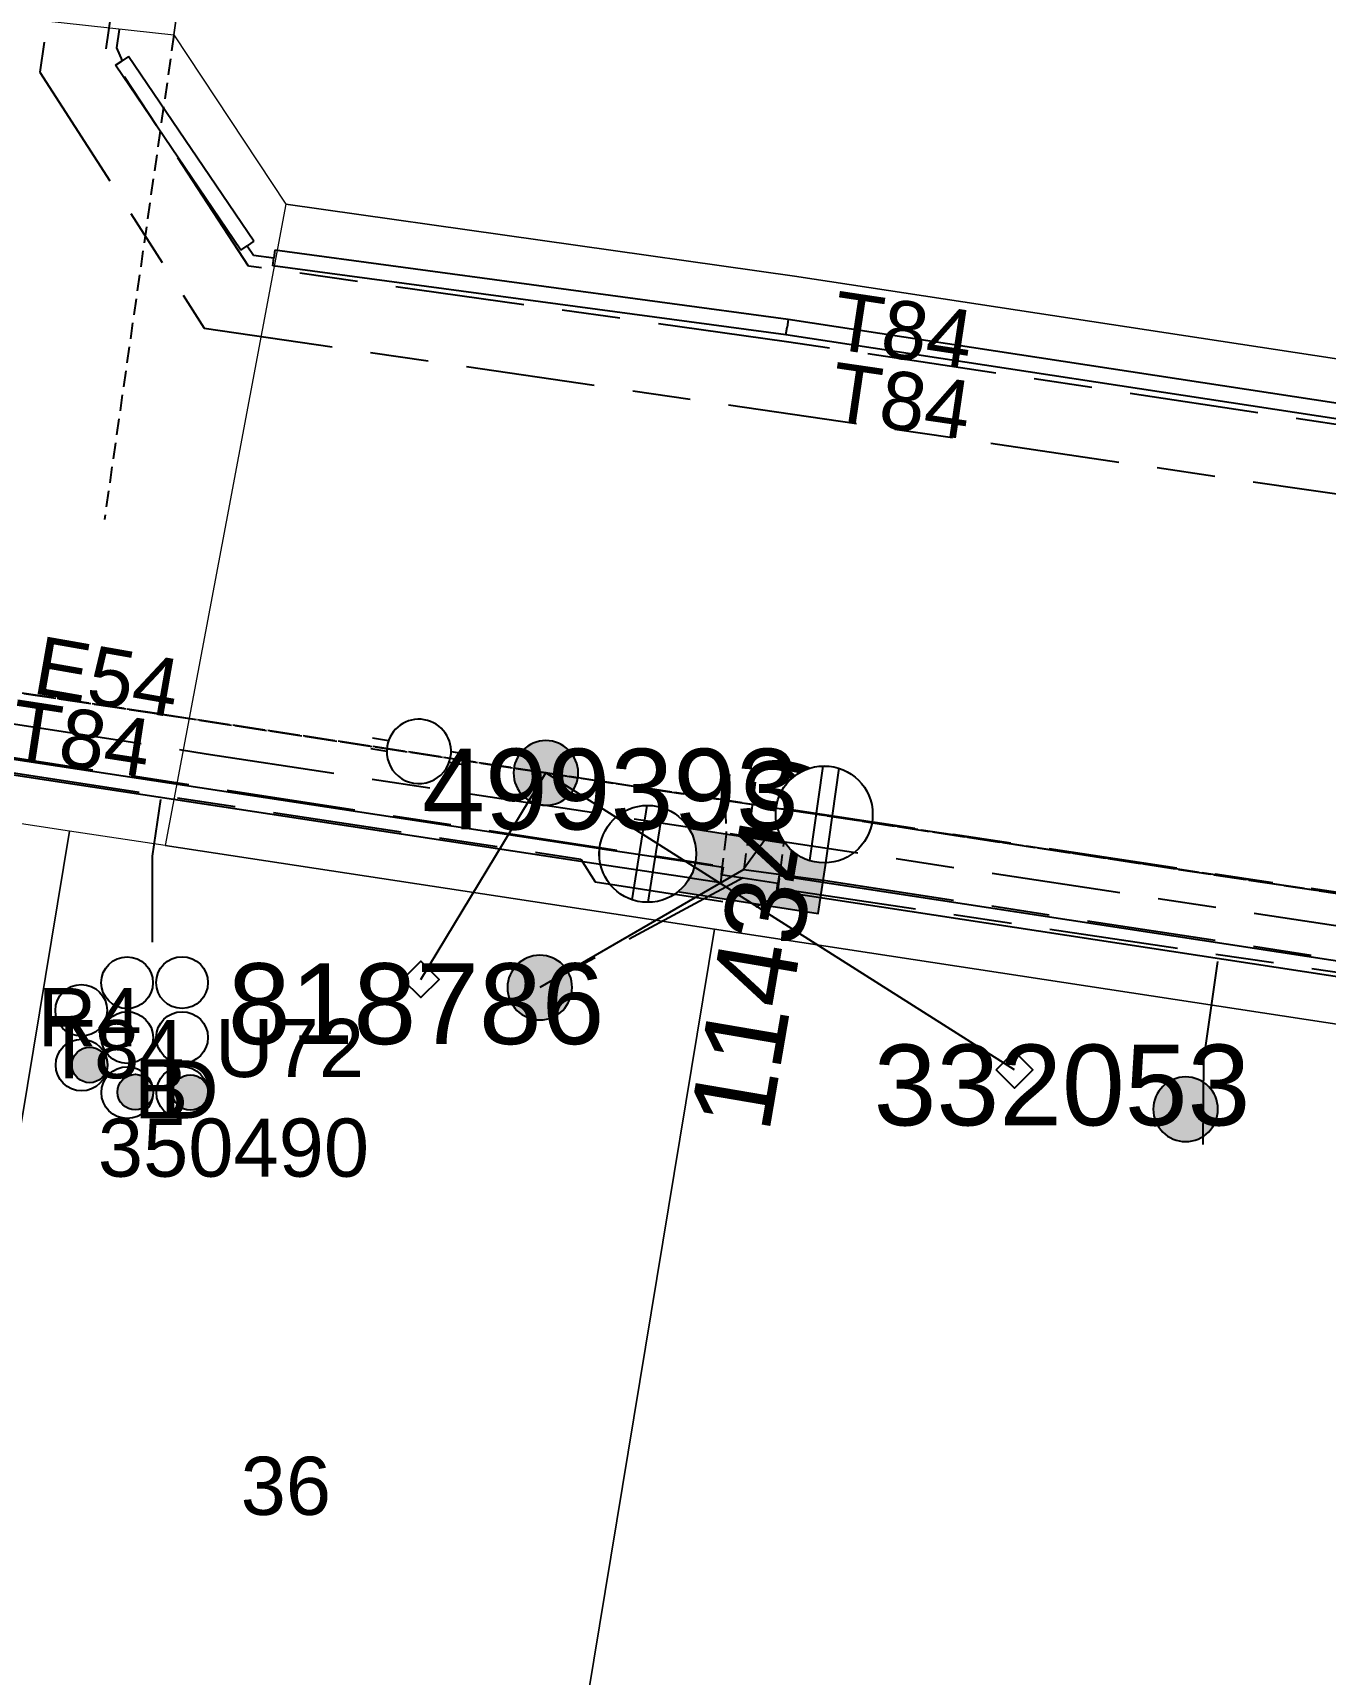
# Model space of a CAD drawing. Header units: metres. Extents: x 291879 to 294448, y 6259965 to 6261176.
# Drawn here: x 293616.2 to 293656.2, y 6260751.2 to 6260801.9 of the extents above; entities that cross this region are included whole.
import ezdxf
from ezdxf.enums import TextEntityAlignment as Align

# ---------------------------------------------------------------- set-up
doc = ezdxf.new("R2010")
doc.units = ezdxf.units.M
for name, pattern in [('Cable Exist OH', [1, 1, 0]), ('Cable Exist UG', [8.2, 4, -1.2, 1.8, -1.2]), ('DASHED', [0.75, 0.5, -0.25])]:
    doc.linetypes.add(name, pattern=pattern)
doc.layers.get('0').update_dxf_attribs({"color": 6})
for name, color, linetype, lineweight in [('Cadastre Buildings_SP_EXT', 9, 'Continuous', 5), ('Cadastre Land Parcels_SP_EXT', 9, 'Continuous', 5), ('Cadastre Roads_SP_EXT', 9, 'Continuous', 5)]:
    doc.layers.add(name, color=color, linetype=linetype, lineweight=lineweight)
for name, color, linetype in [('Duct_SP_EXT', 7, 'Continuous'), ('Equip_LV_EXT', 7, 'Continuous'), ('Mains_HV_EXT', 7, 'Continuous'), ('Mains_LV_EXT', 7, 'Continuous'), ('Mains_SL_EXT', 7, 'Continuous'), ('Services_SP_EXT', 7, 'Continuous'), ('SupportsOH_SP_TR_HV_LV_SL_EXT', 7, 'Continuous'), ('SupportsUG_SP_LV_EXT', 7, 'Continuous'), ('Trench_SP_EXT', 7, 'Continuous')]:
    doc.layers.add(name, color=color, linetype=linetype)
doc.layers.add('Features_DEL', color=1, linetype='Continuous', plot=False)
doc.layers.add('UNKNOWN_FEATURES', color=1, linetype='DASHED', plot=False)
doc.styles.add('iecARIAL', font='arial.ttf', dxfattribs={"height": 2})
doc.styles.add('POLE_LABEL', font='arial.ttf')
doc.styles.get("Standard").update_dxf_attribs({"font": 'arial.ttf'})

# ---------------------------------------------------------------- blocks, each defined once
blk = doc.blocks.new('PILLAR_EXT')
blk.add_hatch(color=256).paths.add_polyline_path([(-2.475, 0.99), (-2.475, -0.99), (2.475, -0.99), (2.475, 0.99)])
blk.add_lwpolyline([(-2.475, -0.99), (2.475, -0.99), (2.475, 0.99), (-2.475, 0.99)], close=True)
at = {"style": 'iecARIAL', "flags": 8}
blk.add_attdef('ASSET_NUM', (1.5, 3.5), '', height=2.5, dxfattribs=at)
for tag, p, flags in [('OWNED_BY', (0, -0.2), 9), ('STATE', (0, -0.4), 9), ('SUPPORT_TYPE', (0, -0.6), 9), ('USAGE', (0, -0.8), 9), ('LEGEND', (0, -1), 9), ('LOCATION', (0, -1.2), 9), ('NOTES', (0, -1.4), 9), ('PARENT', (0, -1.6), 9), ('STREETNAME', (0, -1.8), 9), ('SUBURB', (0, -2), 1)]:
    blk.add_attdef(tag, p, '', height=0.2, dxfattribs=dict(flags=flags))
blk = doc.blocks.new('DUCT_EXT')
blk.add_circle((0, 0.8), 0.8)
at = {"flags": 1}
blk.add_attdef('Z', (0, 0), '', height=0.2, dxfattribs=at)
at = {"flags": 9}
for tag, p in [('DUCT_CODE', (0, 0)), ('XSECT_TYPE', (0, -0.2)), ('STATE', (0, -0.6)), ('FB_REFERENCE', (0, -0.4)), ('NOTES', (0, -0.8))]:
    blk.add_attdef(tag, text='', height=0.2, dxfattribs=at).set_placement(p, align=Align.MIDDLE_LEFT)
blk = doc.blocks.new('LV_OH_LINKS_OPEN_EXT')
for p, q in [((-0.166, 4.966), (-0.166, 5.464)), ((0.166, 4.966), (0.166, 5.464)), ((-0.166, 3.002), (-0.166, 2.504)), ((0.166, 3.002), (0.166, 2.504))]:
    blk.add_line(p, q)
blk.add_lwpolyline([(0, 2.988, 1), (0, 4.98, 1)], format="xyb", close=True)
at = {"flags": 9}
for tag, p in [('ACTUAL_STATUS', (0, 0)), ('OPERATING_VOLTAGE', (0, -0.6)), ('CONSTRUCTED_VOLTAGE', (0, -0.2)), ('NO_PHASES', (0, -0.4)), ('ORIENTATION', (0, -0.8)), ('OWNED_BY', (0, -1)), ('STATE', (0, -1.2)), ('SWITCH_TYPE', (0, -1.4)), ('USAGE', (0, -1.6)), ('LEGEND', (0, -1.8)), ('NOTES', (0, -2))]:
    blk.add_attdef(tag, text='', height=0.2, dxfattribs=at).set_placement(p, align=Align.MIDDLE_LEFT)
at = {"flags": 1}
blk.add_attdef('Z', (0, 0), '', height=0.2, dxfattribs=at)
blk = doc.blocks.new('CCP_EXT')
at = {"flags": 9}
for tag, p in [('OWNED_BY', (0, -1)), ('USAGE', (0, -1.2)), ('LEGEND', (0, -1.4)), ('LIFE_SUPPORT', (0, -1.6)), ('STATE', (0, -1.8)), ('NOTES', (0, -2))]:
    blk.add_attdef(tag, text='', height=0.2, dxfattribs=at).set_placement(p, align=Align.MIDDLE_LEFT)
blk.add_wipeout([(0, 0.566), (0.566, 0), (0, -0.566), (-0.566, 0)])
blk.add_lwpolyline([(-0.566, 0), (0, 0.566), (0.566, 0), (0, -0.566), (-0.566, 0)])
at = {"flags": 1}
blk.add_attdef('Z', (0, 0), '', height=0.2, dxfattribs=at)
at = {"flags": 9}
for tag, p in [('CCP_TYPE', (0, 0)), ('OPERATING_VOLTAGE', (0, -0.6)), ('CONSTRUCTED_VOLTAGE', (0, -0.2)), ('NO_PHASES', (0, -0.4)), ('ORIENTATION', (0, -0.8))]:
    blk.add_attdef(tag, text='', height=0.2, dxfattribs=at).set_placement(p, align=Align.MIDDLE_LEFT)
blk = doc.blocks.new('POLE_EXT')
blk.add_hatch(color=256).paths.add_polyline_path([(-1, 0, 1), (1, 0, 1)])
blk.add_lwpolyline([(-1, 0, 1), (1, 0, 1)], format="xyb", close=True)
for tag, height, flags, p in [('pNumber', 2.5, 8, (-17.84, 2.067)), ('OWNED_BY', 0.2, 9, (1.355, -0.4)), ('PARENT', 0.2, 9, (1.355, -0.6)), ('SPECIAL_USE', 0.2, 9, (1.355, -0.8)), ('STATE', 0.2, 9, (1.355, -1)), ('cLV', 0.2, 9, (1.355, -1.4)), ('hDepth', 0.2, 9, (1.355, -1.6)), ('USAGE', 0.2, 9, (1.355, -1.2)), ('cHV', 0.2, 9, (1.355, -2)), ('hDia', 0.2, 9, (1.355, -1.8)), ('LBRACKET', 0.2, 9, (1.355, -2.2)), ('LExisting', 0.2, 9, (1.355, -2.4)), ('LANTNUMBER', 0.2, 9, (1.355, -2.6)), ('LOther', 0.2, 9, (1.355, -2.8)), ('LRemove', 0.2, 9, (1.355, -3)), ('cLinedev', 0.2, 9, (1.355, -3.4)), ('LEGEND', 0.2, 9, (1.355, -3.2)), ('LOCATION', 0.2, 9, (1.355, -3.6)), ('pExisting', 0.2, 9, (1.355, -3.8)), ('PFNUMBER', 0.2, 9, (1.355, -4)), ('pFooting', 0.2, 9, (1.355, -4.4)), ('pNew', 0.2, 9, (1.355, -4.6)), ('NEWPFNUMBER', 0.2, 9, (1.355, -4.2)), ('pRelocate', 0.2, 9, (1.355, -5)), ('pRemove', 0.2, 9, (1.355, -5.2)), ('pReplace', 0.2, 9, (1.355, -5.4)), ('pStay', 0.2, 9, (1.355, -5.6)), ('cspan', 0.2, 9, (1.355, -6)), ('pType', 0.2, 9, (1.355, -5.8)), ('STREETNAME', 0.2, 9, (1.355, -6.2)), ('SUBURB', 0.2, 9, (1.355, -6.4)), ('NOTES', 0.2, 9, (1.355, -6.6)), ('OPERATED_BY', 0.2, 9, (1.355, -7.014)), ('MAINTAINED_BY', 0.2, 9, (1.355, -6.814))]:
    blk.add_attdef(tag, text='', height=height, dxfattribs=dict(flags=flags)).set_placement(p, align=Align.MIDDLE_LEFT)
at = {"style": 'POLE_LABEL'}
for tag, height, flags, p in [('ASSET_NUM', 2.5, 8, (2, 2)), ('STRUCTURE_PLANT_NUMBER', 0.2, 9, (1.355, 0.028)), ('STREET_CODE', 0.2, 9, (1.355, -0.2))]:
    blk.add_attdef(tag, text='', height=height, dxfattribs=dict(at, flags=flags)).set_placement(p, align=Align.MIDDLE_LEFT)
at = {"flags": 1}
blk.add_attdef('Z', (1.355, -7.328), '', height=0.2, dxfattribs=at)
blk = doc.blocks.new('LV_UG_LINKS_CLOSED_EXT')
blk.add_wipeout([(-1.056, 1.057), (-1.18, 0.916), (-1.286, 0.761), (-1.371, 0.594), (-1.435, 0.417), (-1.476, 0.234), (-1.493, 0.047), (-1.487, -0.14), (-1.458, -0.326), (-1.406, -0.506), (-1.331, -0.678), (-1.236, -0.839), (-1.121, -0.988), (-0.988, -1.12), (-0.84, -1.235), (-0.679, -1.331), (-0.506, -1.406), (-0.326, -1.458), (-0.141, -1.487), (0.047, -1.493), (0.233, -1.476), (0.416, -1.435), (0.593, -1.371), (0.76, -1.286), (0.915, -1.181), (1.056, -1.057), (1.18, -0.916), (1.286, -0.761), (1.371, -0.594), (1.435, -0.417), (1.476, -0.234), (1.493, -0.047), (1.487, 0.14), (1.458, 0.326), (1.406, 0.506), (1.331, 0.678), (1.236, 0.839), (1.121, 0.988), (0.988, 1.12), (0.84, 1.235), (0.679, 1.331), (0.506, 1.406), (0.326, 1.458), (0.141, 1.487), (-0.047, 1.493), (-0.233, 1.476), (-0.416, 1.435), (-0.593, 1.371), (-0.76, 1.286), (-0.915, 1.181)])
for p, q in [((-0.25, -1.479), (-0.25, 1.479)), ((0.25, -1.479), (0.25, 1.479))]:
    blk.add_line(p, q)
blk.add_circle((0, 0), 1.5)
at = {"flags": 9}
for tag, p in [('ACTUAL_STATUS', (0, 0)), ('OPERATING_VOLTAGE', (0, -0.6)), ('CONSTRUCTED_VOLTAGE', (0, -0.2)), ('NO_PHASES', (0, -0.4)), ('ORIENTATION', (0, -0.8)), ('STATE', (0, -1)), ('SWITCH_TYPE', (0, -1.2)), ('USAGE', (0, -1.4)), ('NOTES', (0, -1.6))]:
    blk.add_attdef(tag, text='', height=0.2, dxfattribs=at).set_placement(p, align=Align.MIDDLE_LEFT)
at = {"flags": 1}
blk.add_attdef('Z', (0, 0), '', height=0.2, dxfattribs=at)
blk = doc.blocks.new('CABLE_LARGE_EXT')
h = blk.add_hatch(color=256)
edge = h.paths.add_edge_path()
edge.add_arc((0, 0.55), 0.55, 0, 360)
blk.add_circle((0, 0.55), 0.55)
at = {"flags": 1}
blk.add_attdef('Z', (0, 0), '', height=0.2, dxfattribs=at)
at = {"flags": 9}
for tag, p in [('COND_CODE', (0, 0)), ('XSECT_SIZE', (0, -0.6)), ('STATE', (0, -0.4)), ('FB_REFERENCE', (0, -0.2)), ('NOTES', (0, -0.8))]:
    blk.add_attdef(tag, text='', height=0.2, dxfattribs=at).set_placement(p, align=Align.MIDDLE_LEFT)

msp = doc.modelspace()

# ---------------------------------------------------------------- linework, layer by layer
at = {"layer": 'Cadastre Buildings_SP_EXT', "linetype": 'Continuous'}
msp.add_lwpolyline([(293620.577, 6260801.878), (293624.036, 6260796.641), (293639.78, 6260794.418), (293659.871, 6260791.346), (293699.608, 6260785.315), (293710.189, 6260853.478), (293690.332, 6260856.788), (293687.432, 6260837.985), (293684.517, 6260819.035), (293624.354, 6260828.21), (293620.577, 6260801.878)], close=True, dxfattribs=at)
at = {"layer": 'Cadastre Land Parcels_SP_EXT', "linetype": 'Continuous'}
for points in [[(293617.349, 6260777.246), (293597.6, 6260780.26), (293589.471, 6260730.655), (293609.132, 6260727.587), (293617.349, 6260777.246)], [(293620.308, 6260776.795), (293617.349, 6260777.246), (293609.132, 6260727.587), (293629.112, 6260724.596), (293637.304, 6260774.206), (293620.308, 6260776.795)], [(293744.578, 6260657.954), (293744.837, 6260660.114), (293750.361, 6260705.886), (293756.217, 6260754.015), (293753.765, 6260756.668), (293716.537, 6260762.138), (293696.793, 6260765.142), (293676.839, 6260768.185), (293656.959, 6260771.213), (293637.304, 6260774.206), (293629.112, 6260724.596), (293620.775, 6260674.2), (293640.538, 6260671.164), (293660.444, 6260668.106), (293680.306, 6260665.056), (293700.086, 6260662.009), (293741.406, 6260656.391), (293744.578, 6260657.954)]]:
    msp.add_lwpolyline(points, close=True, dxfattribs=at)
at = {"layer": 'Cadastre Roads_SP_EXT', "linetype": 'Continuous'}
msp.add_lwpolyline([(293638.341, 6260916.98), (293630.038, 6260918.285), (293628.401, 6260918.541), (293618.458, 6260920.104), (293610.678, 6260870.107), (293607.993, 6260853.041), (293605.407, 6260836.38), (293602.918, 6260820.317), (293600.387, 6260804.105), (293608.8, 6260803.177), (293610.482, 6260802.993), (293620.577, 6260801.878), (293624.354, 6260828.21), (293627.375, 6260847.379), (293630.376, 6260866.43), (293633.399, 6260885.61), (293638.341, 6260916.98)], close=True, dxfattribs=at)
at = {"layer": 'Duct_SP_EXT'}
for p, q in [((293618.771, 6260800.945), (293618.97, 6260801.079)), ((293622.648, 6260795.222), (293618.771, 6260800.945)), ((293619.169, 6260801.214), (293618.97, 6260801.079)), ((293623.045, 6260795.492), (293619.169, 6260801.214)), ((293622.648, 6260795.222), (293622.847, 6260795.357)), ((293623.045, 6260795.492), (293622.847, 6260795.357)), ((293623.635, 6260794.738), (293623.667, 6260794.976)), ((293639.513, 6260792.597), (293623.635, 6260794.738)), ((293623.699, 6260795.214), (293623.667, 6260794.976)), ((293639.581, 6260793.073), (293623.699, 6260795.214)), ((293639.513, 6260792.597), (293639.547, 6260792.835)), ((293639.581, 6260793.073), (293639.547, 6260792.835)), ((293659.666, 6260790.002), (293639.581, 6260793.073)), ((293659.594, 6260789.527), (293639.513, 6260792.597)), ((293637.565, 6260776.129), (293637.529, 6260775.891)), ((293637.493, 6260775.654), (293637.529, 6260775.891)), ((293639.225, 6260775.396), (293639.262, 6260775.634)), ((293639.225, 6260775.396), (293657.179, 6260772.656))]:
    msp.add_line(p, q, dxfattribs=at)
for points in [[(293619.913, 6260773.812), (293619.913, 6260776.473), (293620.174, 6260778.224)], [(293652.421, 6260767.549), (293652.441, 6260770.172), (293652.872, 6260773.206)]]:
    msp.add_lwpolyline(points, dxfattribs=at)
at = {"layer": 'Features_DEL', "linetype": 'Cable Exist OH'}
msp.add_lwpolyline([(293632.084, 6260779.043), (293599.62, 6260783.993)], dxfattribs=at)
at = {"layer": 'Mains_LV_EXT', "linetype": 'Cable Exist UG'}
for points in [[(293698.156, 6260791.825), (293695.323, 6260788.287), (293694.657, 6260784.086), (293639.525, 6260792.387), (293639.525, 6260792.387), (293622.885, 6260794.727), (293618.485, 6260801.447), (293622.385, 6260828.487), (293625.399, 6260847.663)], [(293604.92, 6260820.035), (293618.881, 6260817.885), (293616.429, 6260800.726), (293621.512, 6260792.808), (293689.923, 6260782.789), (293695.751, 6260781.82), (293696.735, 6260788.295), (293698.156, 6260791.825)]]:
    msp.add_lwpolyline(points, dxfattribs=at)
at = {"layer": 'Trench_SP_EXT', "linetype": 'Cable Exist UG'}
for points in [[(293618.883, 6260802.042), (293618.802, 6260801.48), (293618.97, 6260801.079)], [(293622.847, 6260795.357), (293623.04, 6260795.065), (293623.667, 6260794.976)], [(293638.186, 6260775.793), (293631.897, 6260772.403)], [(293637.488, 6260775.898), (293638.186, 6260775.793)], [(293638.186, 6260775.793), (293639.262, 6260775.633)]]:
    msp.add_lwpolyline(points, dxfattribs=at)
at = {"layer": 'UNKNOWN_FEATURES'}
for points in [[(293620.577, 6260801.878), (293618.426, 6260786.885)], [(293637.763, 6260778.998), (293637.632, 6260777.982), (293637.666, 6260777.151), (293637.468, 6260775.615)], [(293638.221, 6260776.053), (293638.575, 6260778.761)], [(293639.681, 6260778.751), (293639.251, 6260775.348)]]:
    msp.add_lwpolyline(points, dxfattribs=at)

# ---------------------------------------------------------------- block references
at = {"layer": 'Duct_SP_EXT'}
for name, p, rotation in [('DUCT_EXT', (293619.928, 6260772.555), 90.09573791857956), ('DUCT_EXT', (293621.628, 6260772.558), 90.09573791857956), ('DUCT_EXT', (293618.508, 6260771.698), 90.0000000000002), ('DUCT_EXT', (293619.93, 6260770.855), 90.09573791857956), ('DUCT_EXT', (293621.63, 6260770.858), 90.09573791857956), ('DUCT_EXT', (293618.519, 6260770.006), 90.0000000000002), ('CABLE_LARGE_EXT', (293618.519, 6260770.006), 89.75822776040023), ('DUCT_EXT', (293619.933, 6260769.155), 90.09573791857956), ('DUCT_EXT', (293621.633, 6260769.158), 90.09573791857956), ('CABLE_LARGE_EXT', (293619.933, 6260769.155), 88.63064689919754), ('CABLE_LARGE_EXT', (293621.633, 6260769.158), 90.09616807493839)]:
    msp.add_blockref(name, p, dxfattribs=dict(at, rotation=rotation))
at = {"layer": 'Features_DEL', "rotation": 80.38775935091118}
msp.add_blockref('LV_OH_LINKS_OPEN_EXT', (293632.084, 6260779.043), dxfattribs=at)
at = {"layer": 'SupportsUG_SP_LV_EXT'}
ref = msp.add_blockref('PILLAR_EXT', (293638.214, 6260776.054), dxfattribs=dict(at, rotation=351.1308035541959))
ref.add_attrib('ASSET_NUM', '114349', dxfattribs={"layer": '0', "height": 2.5, "rotation": 80.3077, "style": 'iecARIAL'}).set_placement((293639.714, 6260779.554), align=Align.MIDDLE_RIGHT)

# ---------------------------------------------------------------- texts
at = {"layer": 'Cadastre Land Parcels_SP_EXT'}
msp.add_text('36', height=1.8, dxfattribs=at).set_placement((293622.641, 6260756.086))
at = {"layer": 'Duct_SP_EXT'}
for s, p in [('R4', (293616.364, 6260770.587)), ('T84', (293616.569, 6260769.595)), ('U72', (293621.845, 6260769.633)), ('B', (293619.344, 6260768.352)), ('D', (293620.144, 6260768.352)), ('350490', (293618.224, 6260766.55))]:
    msp.add_text(s, height=1.8, dxfattribs=at).set_placement(p)
at = {"layer": 'Features_DEL'}
msp.add_text('E54', height=1.8, rotation=350.0469, dxfattribs=at).set_placement((293616.154, 6260781.519))
at = {"layer": 'Mains_LV_EXT'}
for rotation, p in [(351.393, (293640.857, 6260792.185)), (351.6677, (293640.8, 6260789.983)), (351.266, (293615.418, 6260779.546))]:
    msp.add_text('T84', height=1.8, rotation=rotation, dxfattribs=at).set_placement(p)

# ---------------------------------------------------------------- next in the draw order: block references
at = {"layer": 'Features_DEL'}
for p in [(293628.218, 6260772.656), (293646.582, 6260769.858)]:
    msp.add_blockref('CCP_EXT', p, dxfattribs=at)

# ---------------------------------------------------------------- next in the draw order: linework, layer by layer
at = {"layer": 'Cadastre Roads_SP_EXT', "linetype": 'Continuous'}
msp.add_lwpolyline([(293757.876, 6260775.716), (293757.936, 6260775.993), (293720.156, 6260782.208), (293699.608, 6260785.315), (293659.871, 6260791.346), (293639.78, 6260794.418), (293624.036, 6260796.641), (293622.19, 6260786.812), (293620.308, 6260776.795), (293637.304, 6260774.206), (293656.959, 6260771.213), (293676.839, 6260768.185), (293696.793, 6260765.142), (293716.537, 6260762.138), (293753.765, 6260756.668)], dxfattribs=at)
at = {"layer": 'Features_DEL'}
msp.add_lwpolyline([(293628.218, 6260772.656), (293632.084, 6260779.043)], dxfattribs=at)

# ---------------------------------------------------------------- next in the draw order: block references
at = {"layer": 'SupportsOH_SP_TR_HV_LV_SL_EXT'}
ref = msp.add_blockref('POLE_EXT', (293631.897, 6260772.403), dxfattribs=at)
ref.add_attrib('ASSET_NUM', '818786', dxfattribs={"layer": '0', "height": 2.5, "style": 'POLE_LABEL'}).set_placement((293633.897, 6260773.153), align=Align.TOP_RIGHT)
ref = msp.add_blockref('POLE_EXT', (293651.878, 6260768.638), dxfattribs=at)
ref.add_attrib('ASSET_NUM', '332053', dxfattribs={"layer": '0', "height": 2.5, "style": 'POLE_LABEL'}).set_placement((293653.878, 6260769.388), align=Align.MIDDLE_RIGHT)

# ---------------------------------------------------------------- next in the draw order: block references
at = {"layer": 'Equip_LV_EXT'}
for p, rotation in [((293640.695, 6260777.76), 172.0459097784504), ((293635.234, 6260776.54), 351.0445113333445)]:
    msp.add_blockref('LV_UG_LINKS_CLOSED_EXT', p, dxfattribs=dict(at, rotation=rotation))

# ---------------------------------------------------------------- next in the draw order: linework, layer by layer
at = {"layer": 'Duct_SP_EXT'}
for p, q in [((293601.536, 6260781.613), (293637.565, 6260776.129)), ((293601.464, 6260781.138), (293637.493, 6260775.654)), ((293639.298, 6260775.871), (293639.262, 6260775.634)), ((293639.298, 6260775.871), (293657.251, 6260773.131))]:
    msp.add_line(p, q, dxfattribs=at)
at = {"layer": 'Features_DEL', "linetype": 'Cable Exist OH'}
for points in [[(293599.62, 6260783.993), (293632.084, 6260779.043), (293676.216, 6260772.318)], [(293676.216, 6260772.318), (293632.084, 6260779.043)]]:
    msp.add_lwpolyline(points, dxfattribs=at)
at = {"layer": 'Features_DEL'}
msp.add_lwpolyline([(293646.582, 6260769.858), (293632.084, 6260779.043)], dxfattribs=at)
at = {"layer": 'Mains_HV_EXT', "linetype": 'Cable Exist UG'}
msp.add_lwpolyline([(293599.411, 6260783.097), (293621.571, 6260779.637), (293621.571, 6260779.637), (293671.903, 6260771.987), (293670.776, 6260764.522)], dxfattribs=at)
at = {"layer": 'Mains_LV_EXT', "linetype": 'Cable Exist UG'}
for points in [[(293597.906, 6260782.236), (293638.214, 6260776.054)], [(293638.193, 6260776.058), (293639.545, 6260777.933), (293639.545, 6260777.933), (293670.31, 6260773.271), (293678.629, 6260771.976), (293680.101, 6260769.707)], [(293638.214, 6260776.054), (293640.738, 6260775.716), (293640.738, 6260775.716), (293670.656, 6260771.124), (293670.02, 6260766.207), (293670.776, 6260764.522)]]:
    msp.add_lwpolyline(points, dxfattribs=at)
at = {"layer": 'Mains_SL_EXT', "linetype": 'Cable Exist UG'}
msp.add_lwpolyline([(293597.906, 6260782.236), (293599.335, 6260781.517), (293599.335, 6260781.517), (293633.169, 6260776.374), (293633.169, 6260776.374), (293633.612, 6260775.678), (293638.585, 6260774.904), (293639.566, 6260775.431), (293676.396, 6260769.9), (293678.081, 6260770.103)], dxfattribs=at)
at = {"layer": 'Services_SP_EXT'}
msp.add_lwpolyline([(293638.214, 6260776.054), (293631.897, 6260772.402)], dxfattribs=at)

# ---------------------------------------------------------------- next in the draw order: block references
at = {"layer": 'Features_DEL'}
ref = msp.add_blockref('POLE_EXT', (293632.084, 6260779.043), dxfattribs=at)
ref.add_attrib('ASSET_NUM', '499393', dxfattribs={"layer": '0', "height": 2.5, "rotation": 359.9855, "style": 'POLE_LABEL'}).set_placement((293634.084, 6260779.793), align=Align.TOP_CENTER)

doc.saveas('drawing.dxf')
